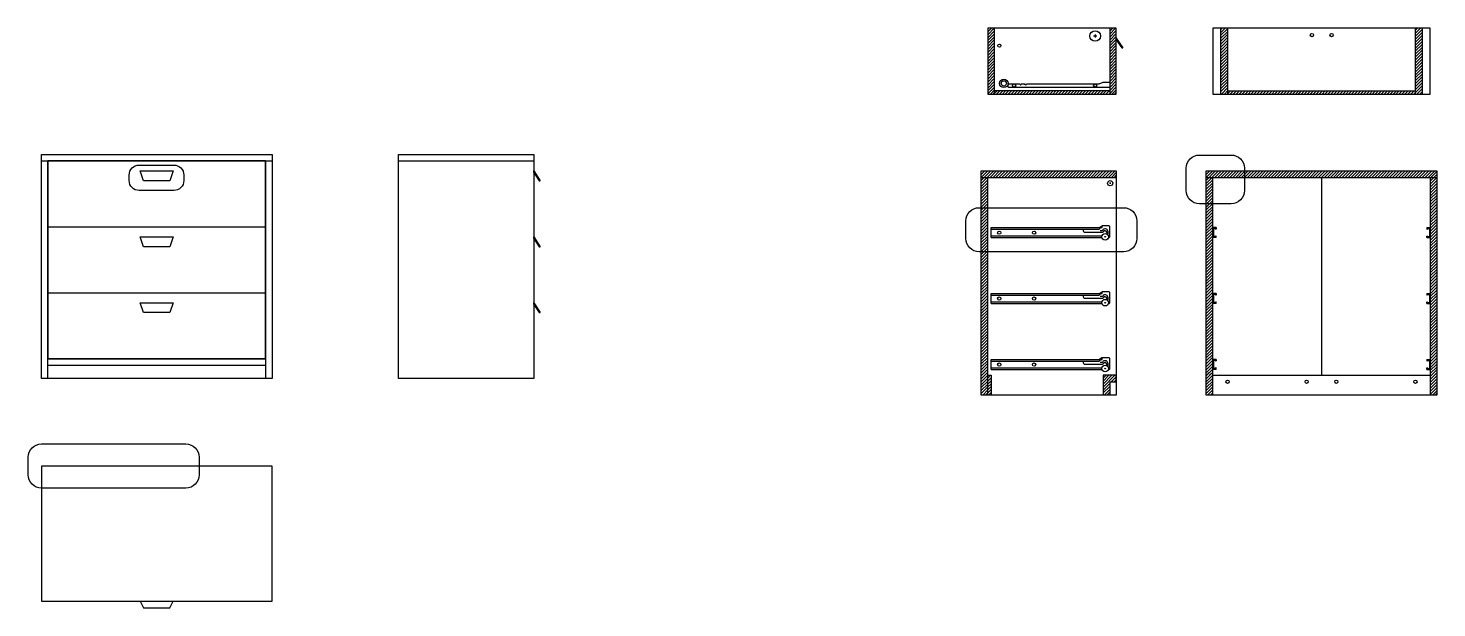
# Model space of a CAD drawing. Header units: millimetres. Extents: x 1322 to 2221, y 2954 to 3652.
# Drawn here: x 1322.4 to 1749.8, y 3149.6 to 3325.4 of the extents above; entities that cross this region are included whole.
import ezdxf

# ---------------------------------------------------------------- set-up
doc = ezdxf.new("R2010")
doc.units = ezdxf.units.MM
for name, color, linetype in [('IN-FURN', 3, 'Continuous'), ('IN-FURN-DETAILS', 2, 'Continuous'), ('IN-FURN-STOR', 104, 'Continuous'), ('IN-FURN-WKSF', 4, 'Continuous')]:
    doc.layers.add(name, color=color, linetype=linetype)

msp = doc.modelspace()

# ---------------------------------------------------------------- hatches: boundary and pattern name
at = {"layer": 'IN-FURN-STOR', "transparency": 33554687}
h = msp.add_hatch(dxfattribs=at)
h.set_pattern_fill('ANSI31', color=256, scale=0.2)
h.paths.add_polyline_path([(1615.58, 3325.41), (1613.58, 3325.41), (1613.58, 3305.41), (1615.58, 3305.41)])
at = {"layer": 'IN-FURN-STOR'}
h = msp.add_hatch(dxfattribs=at)
h.set_pattern_fill('ANSI31', color=256, scale=0.2)
h.paths.add_polyline_path([(1652.58, 3325.41), (1650.58, 3325.41), (1650.58, 3305.41), (1652.58, 3305.41)])
h = msp.add_hatch(dxfattribs=at)
h.set_pattern_fill('ANSI31', color=256, scale=0.2)
h.paths.add_polyline_path([(1686.35, 3325.41), (1684.35, 3325.41), (1684.35, 3305.41), (1686.35, 3305.41)])
h.paths.add_polyline_path([(1745.35, 3325.41), (1743.35, 3325.41), (1743.35, 3305.41), (1745.35, 3305.41)])
at = {"layer": 'IN-FURN-STOR', "transparency": 33554687}
h = msp.add_hatch(dxfattribs=at)
h.set_pattern_fill('ANSI31', color=256, scale=0.2)
h.paths.add_polyline_path([(1650.58, 3306.41), (1615.58, 3306.41), (1615.58, 3305.41), (1628.19, 3305.41), (1630.57, 3305.41), (1650.58, 3305.41)])
h = msp.add_hatch(dxfattribs=at)
h.set_pattern_fill('ANSI31', color=256, scale=0.2)
h.paths.add_polyline_path([(1743.35, 3306.41), (1686.35, 3306.41), (1686.35, 3305.41), (1743.35, 3305.41)])
at = {"layer": 'IN-FURN-STOR'}
h = msp.add_hatch(dxfattribs=at)
h.set_pattern_fill('ANSI31', color=256, scale=0.2)
h.paths.add_polyline_path([(1613.58, 3280.12), (1611.58, 3280.12), (1611.58, 3214.12), (1613.58, 3214.12)])
h.paths.add_polyline_path([(1648.58, 3214.12), (1650.58, 3214.12), (1650.58, 3218.12), (1652.58, 3218.12), (1652.58, 3220.12), (1648.58, 3220.12)])
h.paths.add_polyline_path([(1611.58, 3282.12), (1611.58, 3280.12), (1652.58, 3280.12), (1652.58, 3282.12)])
h = msp.add_hatch(dxfattribs=at)
h.set_pattern_fill('ANSI31', color=256, scale=0.2)
h.paths.add_polyline_path([(1749.85, 3282.12), (1679.85, 3282.12), (1679.85, 3280.12), (1749.85, 3280.12)])
h.paths.add_polyline_path([(1681.85, 3280.12), (1679.85, 3280.12), (1679.85, 3220.12), (1681.85, 3220.12)])
h.paths.add_polyline_path([(1749.85, 3280.12), (1747.85, 3280.12), (1747.85, 3220.12), (1749.85, 3220.12)])
h = msp.add_hatch(dxfattribs=at)
h.set_pattern_fill('ANSI31', color=256, scale=0.2)
h.paths.add_polyline_path([(1681.85, 3220.12), (1681.85, 3280.12), (1679.85, 3280.12), (1679.85, 3214.12), (1681.85, 3214.12)])
h.paths.add_polyline_path([(1749.85, 3280.12), (1747.85, 3280.12), (1747.85, 3214.12), (1749.85, 3214.12)])
h = msp.add_hatch(dxfattribs=at)
h.set_pattern_fill('ANSI31', color=256, scale=0.2)
h.paths.add_polyline_path([(1614.58, 3220.12), (1613.58, 3220.12), (1613.58, 3214.12), (1614.58, 3214.12)])
at = {"layer": 'IN-FURN-WKSF'}
h = msp.add_hatch(dxfattribs=at)
h.set_pattern_fill('ANSI37', color=256, scale=0.2)
h.set_pattern_definition([(45, (0, -5), (-0.44901281, 0.44901281), []), (135, (0, -5), (-0.44901281, -0.44901281), [])])
h.paths.add_polyline_path([(1747.85, 3264.9), (1746.85, 3264.9), (1746.85, 3264.49, 0.599022), (1746.92, 3264.45), (1747.1, 3264.57, -0.148069), (1747.21, 3264.6), (1747.65, 3264.6), (1747.65, 3262.2), (1747.21, 3262.2, -0.148069), (1747.1, 3262.23), (1746.92, 3262.35, 0.599022), (1746.85, 3262.31), (1746.85, 3261.9), (1747.85, 3261.9)])
h.paths.add_polyline_path([(1747.85, 3244.9), (1746.85, 3244.9), (1746.85, 3244.49, 0.599022), (1746.92, 3244.45), (1747.1, 3244.57, -0.148069), (1747.21, 3244.6), (1747.65, 3244.6), (1747.65, 3242.2), (1747.21, 3242.2, -0.148069), (1747.1, 3242.23), (1746.92, 3242.35, 0.599022), (1746.85, 3242.31), (1746.85, 3241.9), (1747.85, 3241.9)])
h.paths.add_polyline_path([(1747.85, 3224.9), (1746.85, 3224.9), (1746.85, 3224.49, 0.599022), (1746.92, 3224.45), (1747.1, 3224.57, -0.148069), (1747.21, 3224.6), (1747.65, 3224.6), (1747.65, 3222.2), (1747.21, 3222.2, -0.148069), (1747.1, 3222.23), (1746.92, 3222.35, 0.599022), (1746.85, 3222.31), (1746.85, 3221.9), (1747.85, 3221.9)])
h.paths.add_polyline_path([(1682.85, 3264.9), (1681.85, 3264.9), (1681.85, 3261.9), (1682.85, 3261.9), (1682.85, 3262.31, 0.599022), (1682.77, 3262.35), (1682.6, 3262.23, -0.148069), (1682.48, 3262.2), (1682.05, 3262.2), (1682.05, 3264.6), (1682.48, 3264.6, -0.148069), (1682.6, 3264.57), (1682.77, 3264.45, 0.599022), (1682.85, 3264.49)])
h.paths.add_polyline_path([(1682.85, 3244.9), (1681.85, 3244.9), (1681.85, 3241.9), (1682.85, 3241.9), (1682.85, 3242.31, 0.599022), (1682.77, 3242.35), (1682.6, 3242.23, -0.148069), (1682.48, 3242.2), (1682.05, 3242.2), (1682.05, 3244.6), (1682.48, 3244.6, -0.148069), (1682.6, 3244.57), (1682.77, 3244.45, 0.599022), (1682.85, 3244.49)])
h.paths.add_polyline_path([(1682.85, 3224.9), (1681.85, 3224.9), (1681.85, 3221.9), (1682.85, 3221.9), (1682.85, 3222.31, 0.599022), (1682.77, 3222.35), (1682.6, 3222.23, -0.148069), (1682.48, 3222.2), (1682.05, 3222.2), (1682.05, 3224.6), (1682.48, 3224.6, -0.148069), (1682.6, 3224.57), (1682.77, 3224.45, 0.599022), (1682.85, 3224.49)])

# ---------------------------------------------------------------- linework, layer by layer
at = {"layer": 'IN-FURN'}
for p, q in [((1652.58, 3322.41), (1654.58, 3319.41)), ((1652.58, 3321.87), (1654.22, 3319.41)), ((1654.22, 3319.41), (1654.58, 3319.41)), ((1328.42, 3285.12), (1328.42, 3265.12)), ((1394.42, 3285.12), (1328.42, 3285.12)), ((1394.42, 3265.12), (1394.42, 3285.12)), ((1356.42, 3282.12), (1366.42, 3282.12)), ((1357.42, 3279.12), (1356.42, 3282.12)), ((1365.42, 3279.12), (1357.42, 3279.12)), ((1366.42, 3282.12), (1365.42, 3279.12)), ((1475.82, 3282.12), (1477.82, 3279.12)), ((1475.82, 3281.58), (1475.82, 3282.12)), ((1475.82, 3281.58), (1477.46, 3279.12)), ((1477.46, 3279.12), (1477.82, 3279.12)), ((1328.42, 3265.12), (1394.42, 3265.12)), ((1328.42, 3265.12), (1328.42, 3245.12)), ((1356.42, 3262.12), (1366.42, 3262.12)), ((1357.42, 3259.12), (1356.42, 3262.12)), ((1366.42, 3262.12), (1365.42, 3259.12)), ((1394.42, 3245.12), (1394.42, 3265.12)), ((1475.82, 3262.12), (1477.82, 3259.12)), ((1475.82, 3261.58), (1475.82, 3262.12)), ((1475.82, 3261.58), (1477.46, 3259.12)), ((1365.42, 3259.12), (1357.42, 3259.12)), ((1477.46, 3259.12), (1477.82, 3259.12)), ((1328.42, 3245.12), (1394.42, 3245.12)), ((1328.42, 3245.12), (1328.42, 3225.12)), ((1394.42, 3225.12), (1394.42, 3245.12)), ((1356.42, 3242.12), (1366.42, 3242.12)), ((1357.42, 3239.12), (1356.42, 3242.12)), ((1366.42, 3242.12), (1365.42, 3239.12)), ((1475.82, 3242.12), (1477.82, 3239.12)), ((1475.82, 3241.58), (1475.82, 3242.12)), ((1475.82, 3241.58), (1477.46, 3239.12)), ((1365.42, 3239.12), (1357.42, 3239.12)), ((1477.46, 3239.12), (1477.82, 3239.12)), ((1328.42, 3225.12), (1394.42, 3225.12)), ((1356.42, 3151.56), (1357.42, 3149.56)), ((1365.42, 3149.56), (1366.42, 3151.56)), ((1357.42, 3149.56), (1365.42, 3149.56))]:
    msp.add_line(p, q, dxfattribs=at)
at = {"layer": 'IN-FURN-DETAILS'}
for points in [[(1677.79, 3286.92), (1687.44, 3286.92, -0.414214), (1691.44, 3282.92), (1691.44, 3276.15, -0.414214), (1687.44, 3272.15), (1677.79, 3272.15, -0.414214), (1673.79, 3276.15), (1673.79, 3282.92, -0.414214)], [(1356.06, 3283.88), (1366.63, 3283.88, -0.414214), (1369.63, 3280.88), (1369.63, 3279.18, -0.414214), (1366.63, 3276.18), (1356.06, 3276.18, -0.414214), (1353.06, 3279.18), (1353.06, 3280.88, -0.414214)], [(1610.94, 3270.94), (1654.83, 3270.94, -0.414214), (1658.83, 3266.94), (1658.83, 3261.58, -0.414214), (1654.83, 3257.58), (1610.94, 3257.58, -0.414214), (1606.94, 3261.58), (1606.94, 3266.94, -0.414214)], [(1326.42, 3199.26), (1370.31, 3199.26, -0.414214), (1374.31, 3195.26), (1374.31, 3189.9, -0.414214), (1370.31, 3185.9), (1326.42, 3185.9, -0.414214), (1322.42, 3189.9), (1322.42, 3195.26, -0.414214)]]:
    msp.add_lwpolyline(points, format="xyb", close=True, dxfattribs=at)
at = {"layer": 'IN-FURN-STOR'}
for p, q in [((1613.58, 3325.41), (1613.58, 3305.41)), ((1628.19, 3325.41), (1613.58, 3325.41)), ((1615.58, 3325.41), (1615.58, 3305.41)), ((1630.57, 3325.41), (1628.19, 3325.41)), ((1652.58, 3325.41), (1630.57, 3325.41)), ((1650.58, 3325.41), (1650.58, 3305.41)), ((1652.58, 3305.41), (1652.58, 3325.41)), ((1681.85, 3325.41), (1681.85, 3305.41)), ((1747.85, 3325.41), (1681.85, 3325.41)), ((1684.35, 3305.41), (1684.35, 3325.41)), ((1686.35, 3325.41), (1686.35, 3305.41)), ((1743.35, 3305.41), (1743.35, 3325.41)), ((1745.35, 3325.41), (1745.35, 3305.41)), ((1747.85, 3305.41), (1747.85, 3325.41)), ((1613.58, 3305.41), (1628.19, 3305.41)), ((1650.58, 3306.41), (1615.58, 3306.41)), ((1628.19, 3305.41), (1630.57, 3305.41)), ((1630.57, 3305.41), (1652.58, 3305.41)), ((1681.85, 3305.41), (1747.85, 3305.41)), ((1686.35, 3306.41), (1743.35, 3306.41)), ((1326.42, 3219.12), (1326.42, 3287.12)), ((1326.42, 3287.12), (1396.42, 3287.12)), ((1396.42, 3287.12), (1396.42, 3219.12)), ((1434.82, 3219.12), (1434.82, 3287.12)), ((1434.82, 3287.12), (1475.82, 3287.12)), ((1475.82, 3287.12), (1475.82, 3219.12)), ((1326.42, 3285.12), (1396.42, 3285.12)), ((1328.42, 3219.12), (1328.42, 3285.12)), ((1394.42, 3285.12), (1394.42, 3219.12)), ((1434.82, 3285.12), (1475.82, 3285.12)), ((1611.58, 3214.12), (1611.58, 3282.12)), ((1611.58, 3282.12), (1652.58, 3282.12)), ((1611.58, 3280.12), (1652.58, 3280.12)), ((1613.58, 3214.12), (1613.58, 3280.12)), ((1652.58, 3282.12), (1652.58, 3214.12)), ((1679.85, 3214.12), (1679.85, 3282.12)), ((1679.85, 3282.12), (1749.85, 3282.12)), ((1679.85, 3280.12), (1749.85, 3280.12)), ((1681.85, 3214.12), (1681.85, 3280.12)), ((1714.85, 3280.12), (1714.85, 3220.12)), ((1747.85, 3280.12), (1747.85, 3214.12)), ((1749.85, 3282.12), (1749.85, 3214.12)), ((1747.85, 3261.9), (1746.85, 3261.9)), ((1394.42, 3225.12), (1328.42, 3225.12)), ((1394.42, 3223.12), (1328.42, 3223.12)), ((1396.42, 3219.12), (1326.42, 3219.12)), ((1475.82, 3219.12), (1434.82, 3219.12)), ((1613.58, 3220.12), (1614.58, 3220.12)), ((1614.58, 3220.12), (1614.58, 3214.12)), ((1652.58, 3220.12), (1648.58, 3220.12)), ((1648.58, 3220.12), (1648.58, 3214.12)), ((1652.58, 3218.12), (1652.58, 3220.12)), ((1681.85, 3214.12), (1681.85, 3220.12)), ((1681.85, 3220.12), (1747.85, 3220.12)), ((1747.85, 3220.12), (1747.85, 3214.12)), ((1650.58, 3218.12), (1650.58, 3214.12)), ((1650.58, 3218.12), (1652.58, 3218.12)), ((1652.58, 3214.12), (1611.58, 3214.12)), ((1614.58, 3214.12), (1613.58, 3214.12)), ((1749.85, 3214.12), (1679.85, 3214.12)), ((1396.42, 3192.56), (1326.42, 3192.56)), ((1326.42, 3192.56), (1326.42, 3151.56)), ((1396.42, 3151.56), (1396.42, 3192.56)), ((1326.42, 3151.56), (1396.42, 3151.56))]:
    msp.add_line(p, q, dxfattribs=at)
at = {"layer": 'IN-FURN-WKSF'}
for p, q in [((1645.7, 3323.04), (1646.66, 3323.04)), ((1646.18, 3323.52), (1646.18, 3322.56)), ((1620.03, 3308.49), (1623.18, 3308.49)), ((1623.18, 3308.49), (1623.53, 3308.26)), ((1623.53, 3308.26), (1623.64, 3308.26)), ((1623.64, 3308.26), (1623.73, 3308.49)), ((1623.73, 3308.49), (1624.78, 3308.49)), ((1624.78, 3308.49), (1625.13, 3308.26)), ((1625.24, 3308.26), (1625.13, 3308.26)), ((1625.24, 3308.26), (1625.33, 3308.49)), ((1625.33, 3308.49), (1628.19, 3308.49)), ((1628.19, 3308.49), (1630.57, 3308.49)), ((1630.57, 3308.49), (1646.18, 3308.49)), ((1619.98, 3307.53), (1628.19, 3307.53)), ((1628.19, 3307.53), (1630.57, 3307.53)), ((1630.57, 3307.53), (1650.58, 3307.53)), ((1650.94, 3278.37), (1650.54, 3278.37)), ((1650.74, 3278.57), (1650.74, 3278.17)), ((1614.58, 3261.9), (1614.58, 3264.9)), ((1614.58, 3264.9), (1647.35, 3264.9)), ((1614.58, 3264.4), (1647.35, 3264.4)), ((1614.58, 3262.4), (1648.25, 3262.4)), ((1614.58, 3261.9), (1648.24, 3261.9)), ((1642.94, 3263.5), (1648.42, 3263.5)), ((1647.35, 3264.4), (1647.88, 3264.9)), ((1648.21, 3265.37), (1647.46, 3264.93)), ((1647.68, 3264.07), (1648.29, 3264.07)), ((1647.88, 3264.9), (1648.31, 3264.9)), ((1650.38, 3265.4), (1648.31, 3265.4)), ((1648.31, 3264.9), (1648.31, 3265.4)), ((1649.71, 3263.45), (1649.71, 3262.99)), ((1650.06, 3263.8), (1650.06, 3262.97)), ((1650.18, 3262.4), (1650.58, 3262.4)), ((1650.19, 3261.9), (1650.38, 3261.9)), ((1650.58, 3262.1), (1650.58, 3265.2)), ((1682.85, 3264.9), (1681.85, 3264.9)), ((1681.85, 3264.9), (1681.85, 3261.9)), ((1682.85, 3261.9), (1681.85, 3261.9)), ((1682.48, 3264.6), (1682.05, 3264.6)), ((1682.05, 3264.6), (1682.05, 3262.2)), ((1682.48, 3262.2), (1682.05, 3262.2)), ((1682.77, 3264.45), (1682.6, 3264.57)), ((1682.77, 3262.35), (1682.6, 3262.23)), ((1682.85, 3264.9), (1682.85, 3264.49)), ((1682.85, 3261.9), (1682.85, 3262.31)), ((1746.85, 3264.9), (1746.85, 3264.49)), ((1746.85, 3264.9), (1747.85, 3264.9)), ((1746.85, 3261.9), (1746.85, 3262.31)), ((1746.85, 3261.9), (1747.85, 3261.9)), ((1746.92, 3264.45), (1747.1, 3264.57)), ((1746.92, 3262.35), (1747.1, 3262.23)), ((1747.21, 3264.6), (1747.65, 3264.6)), ((1747.21, 3262.2), (1747.65, 3262.2)), ((1747.65, 3264.6), (1747.65, 3262.2)), ((1747.85, 3264.9), (1747.85, 3261.9)), ((1614.58, 3241.9), (1614.58, 3244.9)), ((1614.58, 3244.9), (1647.35, 3244.9)), ((1614.58, 3244.4), (1647.35, 3244.4)), ((1647.35, 3244.4), (1647.88, 3244.9)), ((1648.21, 3245.37), (1647.46, 3244.93)), ((1647.88, 3244.9), (1648.31, 3244.9)), ((1650.38, 3245.4), (1648.31, 3245.4)), ((1648.31, 3244.9), (1648.31, 3245.4)), ((1650.58, 3242.1), (1650.58, 3245.2)), ((1682.85, 3244.9), (1681.85, 3244.9)), ((1681.85, 3244.9), (1681.85, 3241.9)), ((1682.48, 3244.6), (1682.05, 3244.6)), ((1682.05, 3244.6), (1682.05, 3242.2)), ((1682.77, 3244.45), (1682.6, 3244.57)), ((1682.85, 3244.9), (1682.85, 3244.49)), ((1746.85, 3244.9), (1746.85, 3244.49)), ((1746.85, 3244.9), (1747.85, 3244.9)), ((1746.92, 3244.45), (1747.1, 3244.57)), ((1747.21, 3244.6), (1747.65, 3244.6)), ((1747.65, 3244.6), (1747.65, 3242.2)), ((1747.85, 3244.9), (1747.85, 3241.9)), ((1614.58, 3242.4), (1648.25, 3242.4)), ((1614.58, 3241.9), (1648.24, 3241.9)), ((1642.94, 3243.5), (1648.42, 3243.5)), ((1647.68, 3244.07), (1648.29, 3244.07)), ((1649.71, 3243.45), (1649.71, 3242.99)), ((1650.06, 3243.8), (1650.06, 3242.97)), ((1650.18, 3242.4), (1650.58, 3242.4)), ((1650.19, 3241.9), (1650.38, 3241.9)), ((1682.85, 3241.9), (1681.85, 3241.9)), ((1682.48, 3242.2), (1682.05, 3242.2)), ((1682.77, 3242.35), (1682.6, 3242.23)), ((1682.85, 3241.9), (1682.85, 3242.31)), ((1746.85, 3241.9), (1746.85, 3242.31)), ((1746.85, 3241.9), (1747.85, 3241.9)), ((1746.92, 3242.35), (1747.1, 3242.23)), ((1747.21, 3242.2), (1747.65, 3242.2)), ((1614.58, 3221.9), (1614.58, 3224.9)), ((1614.58, 3224.9), (1647.35, 3224.9)), ((1614.58, 3224.4), (1647.35, 3224.4)), ((1642.94, 3223.5), (1648.42, 3223.5)), ((1647.35, 3224.4), (1647.88, 3224.9)), ((1648.21, 3225.37), (1647.46, 3224.93)), ((1647.68, 3224.07), (1648.29, 3224.07)), ((1647.88, 3224.9), (1648.31, 3224.9)), ((1650.38, 3225.4), (1648.31, 3225.4)), ((1648.31, 3224.9), (1648.31, 3225.4)), ((1649.71, 3223.45), (1649.71, 3222.99)), ((1650.06, 3223.8), (1650.06, 3222.97)), ((1650.58, 3222.1), (1650.58, 3225.2)), ((1682.85, 3224.9), (1681.85, 3224.9)), ((1681.85, 3224.9), (1681.85, 3221.9)), ((1682.48, 3224.6), (1682.05, 3224.6)), ((1682.05, 3224.6), (1682.05, 3222.2)), ((1682.77, 3224.45), (1682.6, 3224.57)), ((1682.85, 3224.9), (1682.85, 3224.49)), ((1746.85, 3224.9), (1746.85, 3224.49)), ((1746.85, 3224.9), (1747.85, 3224.9)), ((1746.92, 3224.45), (1747.1, 3224.57)), ((1747.21, 3224.6), (1747.65, 3224.6)), ((1747.65, 3224.6), (1747.65, 3222.2)), ((1747.85, 3224.9), (1747.85, 3221.9)), ((1614.58, 3222.4), (1648.25, 3222.4)), ((1614.58, 3221.9), (1648.24, 3221.9)), ((1650.18, 3222.4), (1650.58, 3222.4)), ((1650.19, 3221.9), (1650.38, 3221.9)), ((1682.85, 3221.9), (1681.85, 3221.9)), ((1682.48, 3222.2), (1682.05, 3222.2)), ((1682.77, 3222.35), (1682.6, 3222.23)), ((1682.85, 3221.9), (1682.85, 3222.31)), ((1746.85, 3221.9), (1746.85, 3222.31)), ((1746.85, 3221.9), (1747.85, 3221.9)), ((1746.92, 3222.35), (1747.1, 3222.23)), ((1747.21, 3222.2), (1747.65, 3222.2))]:
    msp.add_line(p, q, dxfattribs=at)
msp.add_lwpolyline([(1646.18, 3308.49), (1647.21, 3308.49, 0.110791), (1647.64, 3308.58), (1648.42, 3308.95, -0.110791), (1648.85, 3309.05), (1650.58, 3309.05)], format="xyb", dxfattribs=at)
for centre, radius in [((1646.18, 3323.04), 1.6), ((1711.93, 3323.3), 0.5), ((1717.93, 3323.3), 0.5), ((1617.1, 3320.11), 0.48), ((1618.45, 3308.65), 1.28), ((1618.45, 3308.65), 0.8), ((1621.58, 3308.01), 0.48), ((1646.18, 3308.01), 0.48), ((1650.74, 3278.37), 0.8), ((1617.07, 3263.37), 0.5), ((1627.66, 3263.37), 0.5), ((1649.22, 3262.13), 1), ((1649.22, 3262.13), 0.1), ((1617.07, 3243.37), 0.5), ((1627.66, 3243.37), 0.5), ((1649.22, 3242.13), 1), ((1649.22, 3242.13), 0.1), ((1617.07, 3223.37), 0.5), ((1627.66, 3223.37), 0.5), ((1649.22, 3222.13), 1), ((1649.22, 3222.13), 0.1), ((1686.35, 3218.12), 0.5), ((1710.35, 3218.12), 0.5), ((1719.35, 3218.12), 0.5), ((1743.35, 3218.12), 0.5)]:
    msp.add_circle(centre, radius, dxfattribs=at)
for centre, radius, start, end in [((1620.14, 3308), 0.501, 103.1879, 250.4633), ((1643.23, 3264.09), 0.69, 153.2964, 233.7499), ((1642.94, 3263.7), 0.2, 233.7499, 270), ((1647.35, 3265.1), 0.2, 270, 300.573), ((1648.31, 3265.2), 0.2, 90, 120.573), ((1648.29, 3264.27), 0.2, 270, 326.0726), ((1648.42, 3263.7), 0.2, 270, 335.2582), ((1649.19, 3263.66), 0.883, 12.0184, 146.0726), ((1649.13, 3263.37), 0.587, 11.9728, 155.2582), ((1649.51, 3263.45), 0.2, 0, 11.9728), ((1649.86, 3263.8), 0.2, 0, 12.0184), ((1649.86, 3263.8), 0.2, 0, 12.0184), ((1650.38, 3265.2), 0.2, 0, 90), ((1650.38, 3262.1), 0.2, 270, 0), ((1682.48, 3264.4), 0.2, 56.3099, 90), ((1682.48, 3262.4), 0.2, 270, 303.6901), ((1682.8, 3264.49), 0.05, 236.3099, 0), ((1682.8, 3262.31), 0.05, 0, 123.6901), ((1746.9, 3264.49), 0.05, 180, 303.6901), ((1746.9, 3262.31), 0.05, 56.3099, 180), ((1747.21, 3264.4), 0.2, 90, 123.6901), ((1747.21, 3262.4), 0.2, 236.3099, 270), ((1643.23, 3244.09), 0.69, 153.2964, 233.7499), ((1647.35, 3245.1), 0.2, 270, 300.573), ((1648.31, 3245.2), 0.2, 90, 120.573), ((1648.29, 3244.27), 0.2, 270, 326.0726), ((1649.19, 3243.66), 0.883, 12.0184, 146.0726), ((1650.38, 3245.2), 0.2, 0, 90), ((1682.48, 3244.4), 0.2, 56.3099, 90), ((1682.8, 3244.49), 0.05, 236.3099, 0), ((1746.9, 3244.49), 0.05, 180, 303.6901), ((1747.21, 3244.4), 0.2, 90, 123.6901), ((1642.94, 3243.7), 0.2, 233.7499, 270), ((1648.42, 3243.7), 0.2, 270, 335.2582), ((1649.13, 3243.37), 0.587, 11.9728, 155.2582), ((1649.51, 3243.45), 0.2, 0, 11.9728), ((1649.86, 3243.8), 0.2, 0, 12.0184), ((1649.86, 3243.8), 0.2, 0, 12.0184), ((1650.38, 3242.1), 0.2, 270, 0), ((1682.48, 3242.4), 0.2, 270, 303.6901), ((1682.8, 3242.31), 0.05, 0, 123.6901), ((1746.9, 3242.31), 0.05, 56.3099, 180), ((1747.21, 3242.4), 0.2, 236.3099, 270), ((1643.23, 3224.09), 0.69, 153.2964, 233.7499), ((1642.94, 3223.7), 0.2, 233.7499, 270), ((1647.35, 3225.1), 0.2, 270, 300.573), ((1648.31, 3225.2), 0.2, 90, 120.573), ((1648.29, 3224.27), 0.2, 270, 326.0726), ((1648.42, 3223.7), 0.2, 270, 335.2582), ((1649.19, 3223.66), 0.883, 12.0184, 146.0726), ((1649.13, 3223.37), 0.587, 11.9728, 155.2582), ((1649.51, 3223.45), 0.2, 0, 11.9728), ((1649.86, 3223.8), 0.2, 0, 12.0184), ((1649.86, 3223.8), 0.2, 0, 12.0184), ((1650.38, 3225.2), 0.2, 0, 90), ((1682.48, 3224.4), 0.2, 56.3099, 90), ((1682.8, 3224.49), 0.05, 236.3099, 0), ((1746.9, 3224.49), 0.05, 180, 303.6901), ((1747.21, 3224.4), 0.2, 90, 123.6901), ((1650.38, 3222.1), 0.2, 270, 0), ((1682.48, 3222.4), 0.2, 270, 303.6901), ((1682.8, 3222.31), 0.05, 0, 123.6901), ((1746.9, 3222.31), 0.05, 56.3099, 180), ((1747.21, 3222.4), 0.2, 236.3099, 270)]:
    msp.add_arc(centre, radius, start, end, dxfattribs=at)

doc.saveas('drawing.dxf')
